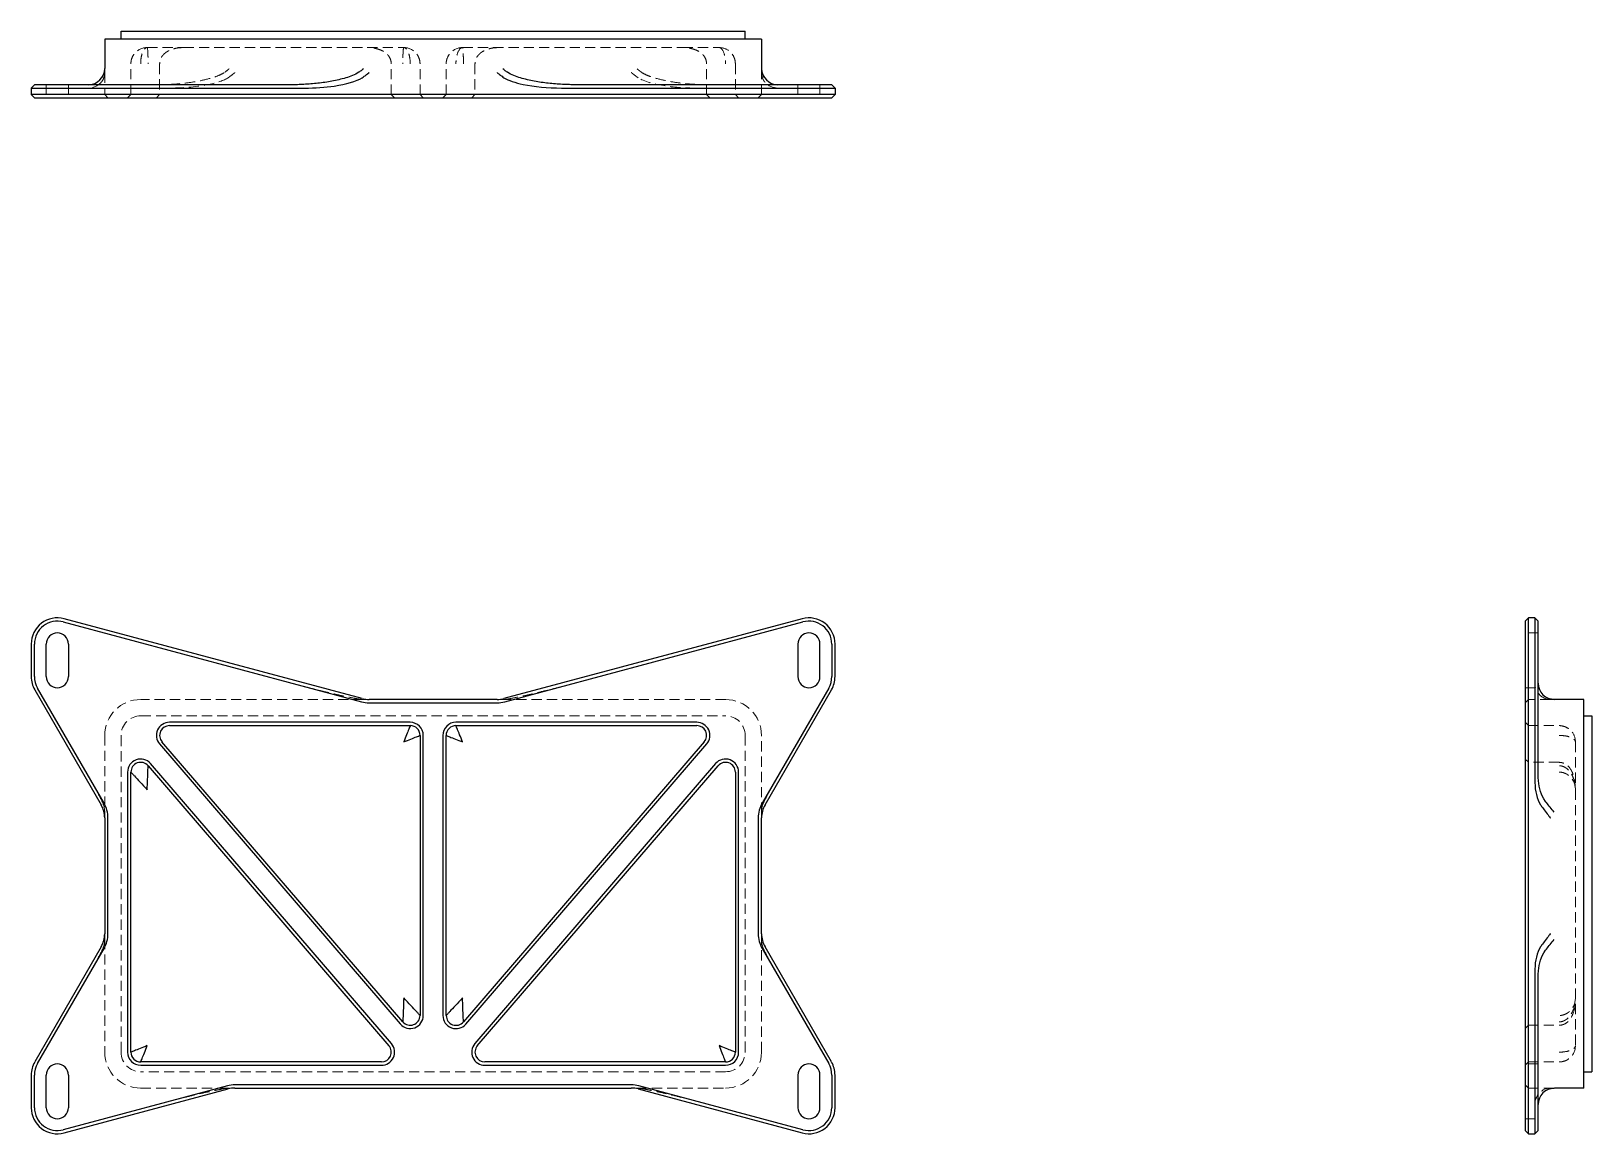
# Model space of a CAD drawing. Header units: millimetres. Extents: x 33 to 227, y 25 to 162.
import ezdxf

# ---------------------------------------------------------------- set-up
doc = ezdxf.new("R2010")
doc.units = ezdxf.units.MM
doc.linetypes.add('HIDDEN', pattern=[1.905, 1.27, -0.635])

msp = doc.modelspace()

# ---------------------------------------------------------------- linework, layer by layer
at = {"color": 7, "linetype": 'Continuous', "lineweight": 25}
for p, q in [((42.15, 161.17), (42.15, 157.51)), ((46.62, 161.17), (42.15, 161.17)), ((44.18, 161.17), (44.18, 162.15)), ((44.18, 162.15), (46.62, 162.15)), ((46.62, 162.15), (119.38, 162.15)), ((119.38, 161.17), (46.62, 161.17)), ((119.38, 162.15), (121.82, 162.15)), ((123.85, 161.17), (119.38, 161.17)), ((121.82, 161.17), (121.82, 162.15)), ((123.85, 161.17), (123.85, 157.51)), ((33, 155.07), (33.41, 155.48)), ((36.99, 155.48), (33.41, 155.48)), ((65.45, 155.48), (36.99, 155.48)), ((129.01, 155.48), (100.55, 155.48)), ((132.59, 155.48), (129.01, 155.48)), ((132.59, 155.48), (133, 155.07)), ((33, 155.07), (33, 154.26)), ((33, 155.07), (37.09, 155.07)), ((37.09, 154.26), (33, 154.26)), ((33, 154.26), (33.41, 153.85)), ((33.41, 153.85), (36.99, 153.85)), ((36.99, 153.85), (74.09, 153.85)), ((37.09, 155.07), (65.56, 155.07)), ((74.19, 154.26), (37.09, 154.26)), ((65.56, 155.07), (67.02, 155.07)), ((74.09, 153.85), (75.04, 153.85)), ((75.04, 154.26), (74.19, 154.26)), ((90.96, 154.26), (75.04, 154.26)), ((75.04, 153.85), (90.96, 153.85)), ((91.81, 154.26), (90.96, 154.26)), ((90.96, 153.85), (91.91, 153.85)), ((128.91, 154.26), (91.81, 154.26)), ((91.91, 153.85), (129.01, 153.85)), ((98.98, 155.07), (100.44, 155.07)), ((100.44, 155.07), (128.91, 155.07)), ((128.91, 155.07), (133, 155.07)), ((133, 154.26), (128.91, 154.26)), ((129.01, 153.85), (132.59, 153.85)), ((133, 154.26), (132.59, 153.85)), ((133, 155.07), (133, 154.26)), ((36.99, 88.61), (74.09, 78.67)), ((74.19, 79.06), (37.09, 89)), ((128.91, 89), (91.81, 79.06)), ((91.91, 78.67), (129.01, 88.61)), ((219.26, 89.11), (218.85, 88.71)), ((218.85, 88.71), (218.85, 85.86)), ((220.07, 89.11), (219.26, 89.11)), ((219.26, 85.86), (219.26, 89.11)), ((220.48, 88.71), (220.07, 89.11)), ((220.07, 89.11), (220.07, 85.86)), ((220.48, 85.86), (220.48, 88.71)), ((33, 85.86), (33, 81.8)), ((33.41, 81.8), (33.41, 85.86)), ((34.87, 81.8), (34.87, 85.86)), ((37.63, 85.86), (37.63, 81.8)), ((128.37, 85.86), (128.37, 81.8)), ((131.13, 81.8), (131.13, 85.86)), ((132.59, 85.86), (132.59, 81.8)), ((133, 81.8), (133, 85.86)), ((218.85, 85.86), (218.85, 81.8)), ((219.26, 81.8), (219.26, 85.86)), ((220.07, 85.86), (220.07, 81.8)), ((220.48, 81.8), (220.48, 85.86)), ((218.85, 81.8), (218.85, 80.37)), ((219.26, 80.17), (219.26, 81.8)), ((220.07, 81.8), (220.07, 80.17)), ((220.48, 80.37), (220.48, 81.8)), ((33.44, 80.17), (41.71, 65.84)), ((42.06, 66.04), (33.79, 80.37)), ((132.21, 80.37), (123.94, 66.04)), ((124.29, 65.84), (132.56, 80.17)), ((218.85, 80.37), (218.85, 66.04)), ((219.26, 65.84), (219.26, 80.17)), ((220.07, 80.17), (220.07, 69.21)), ((220.48, 69.42), (220.48, 80.37)), ((90.96, 78.95), (75.04, 78.95)), ((75.04, 78.54), (90.96, 78.54)), ((226.17, 78.95), (222.51, 78.95)), ((226.17, 74.48), (226.17, 78.95)), ((80.15, 76.11), (50.2, 76.11)), ((115.8, 76.11), (85.84, 76.11)), ((226.17, 76.92), (227.15, 76.92)), ((227.15, 76.92), (227.15, 74.48)), ((50.2, 75.7), (80.15, 75.7)), ((81.37, 74.48), (81.37, 39.62)), ((81.78, 39.62), (81.78, 74.48)), ((84.22, 74.48), (84.22, 39.61)), ((84.63, 39.61), (84.62, 74.48)), ((85.84, 75.7), (115.8, 75.7)), ((226.17, 35.05), (226.17, 74.48)), ((227.15, 74.48), (227.15, 35.05)), ((48.96, 73.42), (78.92, 38.56)), ((79.23, 38.82), (49.27, 73.68)), ((116.73, 73.68), (86.77, 38.82)), ((87.08, 38.55), (117.04, 73.42)), ((44.99, 69.91), (44.99, 35.05)), ((45.4, 35.05), (45.4, 69.91)), ((47.54, 70.71), (77.5, 35.84)), ((77.81, 36.11), (47.85, 70.97)), ((118.15, 70.97), (88.19, 36.11)), ((88.5, 35.84), (118.46, 70.71)), ((120.6, 69.91), (120.6, 35.05)), ((121.01, 35.05), (121.01, 69.91)), ((220.07, 69.21), (220.07, 68.6)), ((218.85, 66.04), (218.85, 64.21)), ((42.15, 64.21), (42.15, 49.79)), ((42.55, 49.79), (42.55, 64.21)), ((123.45, 64.21), (123.45, 49.79)), ((123.85, 49.79), (123.85, 64.21)), ((218.85, 64.21), (218.85, 49.79)), ((219.26, 64.21), (219.26, 65.84)), ((219.26, 49.79), (219.26, 64.21)), ((218.85, 49.79), (218.85, 47.96)), ((219.26, 48.16), (219.26, 49.79)), ((41.71, 48.16), (33.44, 33.83)), ((33.79, 33.63), (42.06, 47.96)), ((123.94, 47.96), (132.21, 33.63)), ((132.56, 33.83), (124.29, 48.16)), ((218.85, 47.96), (218.85, 33.63)), ((219.26, 33.83), (219.26, 48.16)), ((220.07, 45.4), (220.07, 44.79)), ((220.07, 44.79), (220.07, 33.83)), ((220.48, 33.63), (220.48, 44.58)), ((226.17, 30.58), (226.17, 35.05)), ((227.15, 35.05), (227.15, 32.61)), ((76.57, 33.83), (46.62, 33.83)), ((46.62, 33.42), (76.57, 33.42)), ((119.38, 33.83), (89.43, 33.83)), ((89.43, 33.42), (119.38, 33.42)), ((218.85, 33.63), (218.85, 32.2)), ((219.26, 32.2), (219.26, 33.83)), ((220.07, 33.83), (220.07, 32.2)), ((220.48, 32.2), (220.48, 33.63)), ((33, 32.2), (33, 28.14)), ((33.41, 28.14), (33.41, 32.2)), ((34.87, 28.14), (34.87, 32.2)), ((37.63, 32.2), (37.63, 28.14)), ((128.37, 32.2), (128.37, 28.14)), ((131.13, 28.14), (131.13, 32.2)), ((132.59, 32.2), (132.59, 28.14)), ((133, 28.14), (133, 32.2)), ((218.85, 32.2), (218.85, 28.14)), ((219.26, 28.14), (219.26, 32.2)), ((220.07, 32.2), (220.07, 28.14)), ((220.48, 28.14), (220.48, 32.2)), ((226.17, 32.61), (227.15, 32.61)), ((57.4, 30.86), (36.99, 25.39)), ((37.09, 25), (57.51, 30.47)), ((107.65, 30.98), (58.35, 30.98)), ((58.35, 30.58), (107.65, 30.58)), ((108.49, 30.47), (128.91, 25)), ((129.01, 25.39), (108.6, 30.86)), ((226.17, 30.58), (222.51, 30.58)), ((218.85, 28.14), (218.85, 25.29)), ((219.26, 24.89), (219.26, 28.14)), ((220.07, 28.14), (220.07, 24.89)), ((220.48, 25.29), (220.48, 28.14)), ((218.85, 25.29), (219.26, 24.89)), ((220.07, 24.89), (220.48, 25.29)), ((219.26, 24.89), (220.07, 24.89))]:
    msp.add_line(p, q, dxfattribs=at)
at = {"color": 7, "linetype": 'HIDDEN', "lineweight": 18}
for p, q in [((47.43, 160.11), (51.97, 160.11)), ((51.97, 160.11), (79.34, 160.11)), ((79.34, 160.11), (79.34, 160.11)), ((86.66, 160.11), (114.03, 160.11)), ((86.66, 160.11), (86.66, 160.11)), ((114.03, 160.11), (118.57, 160.11)), ((42.15, 157.51), (42.15, 156.99)), ((45.4, 154.26), (45.4, 158.08)), ((48.98, 158.08), (48.98, 154.26)), ((77.79, 154.26), (77.79, 158.08)), ((81.37, 154.26), (81.37, 158.08)), ((84.62, 154.26), (84.62, 158.08)), ((88.21, 158.08), (88.21, 154.26)), ((117.02, 154.26), (117.02, 158.08)), ((120.6, 158.08), (120.6, 154.26)), ((123.85, 156.99), (123.85, 157.51)), ((34.87, 155.48), (34.87, 153.85)), ((37.63, 155.48), (37.63, 153.85)), ((42.15, 156.99), (42.15, 154.26)), ((123.85, 154.26), (123.85, 156.99)), ((128.37, 155.48), (128.37, 153.85)), ((131.13, 155.48), (131.13, 153.85)), ((42.15, 154.26), (42.55, 153.85)), ((45.4, 154.26), (44.99, 153.85)), ((48.98, 154.26), (48.57, 153.85)), ((78.2, 153.85), (77.79, 154.26)), ((81.37, 154.26), (81.78, 153.85)), ((84.62, 154.26), (84.22, 153.85)), ((88.21, 154.26), (87.8, 153.85)), ((117.43, 153.85), (117.02, 154.26)), ((120.6, 154.26), (121.01, 153.85)), ((123.85, 154.26), (123.45, 153.85)), ((220.48, 87.24), (218.85, 87.24)), ((218.85, 80.41), (220.48, 80.41)), ((74.38, 78.95), (46.62, 78.95)), ((75.04, 78.95), (74.38, 78.95)), ((91.62, 78.95), (90.96, 78.95)), ((119.38, 78.95), (91.62, 78.95)), ((219.26, 78.95), (218.85, 78.54)), ((221.99, 78.95), (219.26, 78.95)), ((222.51, 78.95), (221.99, 78.95)), ((46.62, 76.92), (119.38, 76.92)), ((219.26, 75.7), (218.85, 76.11)), ((42.15, 74.48), (42.15, 64.87)), ((44.18, 35.05), (44.18, 74.48)), ((121.82, 74.48), (121.82, 35.05)), ((123.85, 64.87), (123.85, 74.48)), ((219.26, 75.7), (223.08, 75.7)), ((225.11, 73.67), (225.11, 67.72)), ((219.26, 71.13), (218.85, 71.54)), ((223.08, 71.13), (219.26, 71.13)), ((225.11, 67.72), (225.11, 35.86)), ((42.15, 64.87), (42.15, 64.21)), ((123.85, 64.21), (123.85, 64.87)), ((42.15, 49.79), (42.15, 49.13)), ((42.15, 49.13), (42.15, 35.05)), ((123.85, 49.13), (123.85, 49.79)), ((123.85, 35.05), (123.85, 49.13)), ((218.85, 37.99), (219.26, 38.4)), ((218.85, 37.99), (219.26, 38.4)), ((219.26, 38.4), (223.08, 38.4)), ((219.26, 38.4), (223.08, 38.4)), ((218.85, 33.42), (219.26, 33.83)), ((220.48, 33.59), (218.85, 33.59)), ((219.26, 33.83), (223.08, 33.83)), ((119.38, 32.61), (46.62, 32.61)), ((46.62, 30.58), (57.69, 30.58)), ((57.69, 30.58), (58.35, 30.58)), ((107.65, 30.58), (108.31, 30.58)), ((108.31, 30.58), (119.38, 30.58)), ((219.26, 30.58), (218.85, 30.98)), ((219.26, 30.58), (221.99, 30.58)), ((221.99, 30.58), (222.51, 30.58)), ((218.85, 26.76), (220.48, 26.76))]:
    msp.add_line(p, q, dxfattribs=at)
at = {"color": 7, "linetype": 'Continuous', "lineweight": 25}
for centre, radius, start, end in [((40.11, 157.51), 2.03, 270, 0), ((125.89, 157.51), 2.03, 180, 270), ((36.25, 85.86), 3.25, 75, 180), ((36.25, 85.86), 2.85, 75, 180), ((129.75, 85.86), 3.25, 0, 105), ((129.75, 85.86), 2.85, 0, 105), ((36.25, 85.86), 1.38, 0, 180), ((129.75, 85.86), 1.38, 0, 180), ((36.25, 81.8), 3.25, 180, 210), ((36.25, 81.8), 2.85, 180, 210), ((36.25, 81.8), 1.38, 180, 0), ((129.75, 81.8), 1.38, 180, 0), ((129.75, 81.8), 2.85, 330, 0), ((129.75, 81.8), 3.25, 330, 0), ((222.51, 80.98), 2.03, 180, 270), ((75.04, 82.2), 3.66, 255, 270), ((75.04, 82.2), 3.25, 255, 270), ((90.96, 82.2), 3.25, 270, 285), ((90.96, 82.2), 3.66, 270, 285), ((50.2, 74.48), 1.63, 90, 220.6699), ((80.15, 74.48), 1.63, 0.003, 90), ((85.84, 74.48), 1.63, 90, 180.003), ((115.8, 74.48), 1.63, 319.3301, 90), ((50.2, 74.48), 1.22, 90, 220.6699), ((80.15, 74.48), 1.22, 0.003, 90), ((85.84, 74.48), 1.22, 90, 180.003), ((115.8, 74.48), 1.22, 319.3301, 90), ((46.62, 69.91), 1.63, 40.6699, 180), ((46.62, 69.91), 1.22, 40.6699, 180), ((119.38, 69.91), 1.63, 0, 139.3301), ((119.38, 69.91), 1.22, 0, 139.3301), ((38.89, 64.21), 3.66, 0, 30), ((127.11, 64.21), 3.66, 150, 180), ((38.89, 64.21), 3.25, 0, 30), ((127.11, 64.21), 3.25, 150, 180), ((38.89, 49.79), 3.25, 330, 0), ((38.89, 49.79), 3.66, 330, 0), ((127.11, 49.79), 3.66, 180, 210), ((127.11, 49.79), 3.25, 180, 210), ((80.15, 39.62), 1.63, 220.6699, 0.003), ((80.15, 39.62), 1.22, 220.6699, 0.003), ((85.85, 39.61), 1.63, 180.003, 319.3301), ((85.85, 39.61), 1.22, 180.003, 319.3301), ((46.62, 35.05), 1.63, 180, 270), ((46.62, 35.05), 1.22, 180, 270), ((76.57, 35.05), 1.63, 270, 40.6699), ((76.57, 35.05), 1.22, 270, 40.6699), ((89.43, 35.05), 1.63, 139.3301, 270), ((89.43, 35.05), 1.22, 139.3301, 270), ((119.38, 35.05), 1.22, 270, 0), ((119.38, 35.05), 1.63, 270, 0), ((36.25, 32.2), 3.25, 150, 180), ((36.25, 32.2), 2.85, 150, 180), ((36.25, 32.2), 1.38, 0, 180), ((129.75, 32.2), 1.38, 0, 180), ((129.75, 32.2), 2.85, 0, 30), ((129.75, 32.2), 3.25, 0, 30), ((58.35, 27.33), 3.66, 90, 105), ((58.35, 27.33), 3.25, 90, 105), ((107.65, 27.33), 3.66, 75, 90), ((107.65, 27.33), 3.25, 75, 90), ((222.51, 28.54), 2.03, 90, 180), ((36.25, 28.14), 3.25, 180, 285), ((36.25, 28.14), 2.85, 180, 285), ((36.25, 28.14), 1.38, 180, 0), ((129.75, 28.14), 1.38, 180, 0), ((129.75, 28.14), 3.25, 255, 0), ((129.75, 28.14), 2.85, 255, 0)]:
    msp.add_arc(centre, radius, start, end, dxfattribs=at)
at = {"color": 7, "linetype": 'HIDDEN', "lineweight": 18}
for centre, radius, start, end in [((46.62, 74.48), 4.47, 90, 180), ((119.38, 74.48), 4.47, 0, 90), ((46.62, 74.48), 2.44, 90, 180), ((119.38, 74.48), 2.44, 0, 90), ((46.62, 35.05), 4.47, 180, 270), ((46.62, 35.05), 2.44, 180, 270), ((119.38, 35.05), 4.47, 270, 0), ((119.38, 35.05), 2.44, 270, 0)]:
    msp.add_arc(centre, radius, start, end, dxfattribs=at)
for points, knots in [([(45.4, 158.08), (45.4, 158.23), (45.43, 158.54), (45.58, 158.97), (46.07, 159.75), (46.82, 160.11), (47.43, 160.11)], [0, 0, 0, 0, 0.224399, 0.448799, 0.673198, 1.570796, 1.570796, 1.570796, 1.570796]), ([(46.62, 158.08), (46.62, 158.39), (46.66, 158.84), (46.89, 159.75), (47.19, 160.11), (47.43, 160.11)], [0, 0, 0, 0, 0.448799, 0.673198, 1.570796, 1.570796, 1.570796, 1.570796]), ([(47.43, 160.11), (47.46, 160.11), (47.51, 159.75), (47.53, 158.97), (47.54, 158.54), (47.54, 158.23), (47.54, 158.08)], [0, 0, 0, 0, 0.897598, 1.121997, 1.346397, 1.570796, 1.570796, 1.570796, 1.570796]), ([(51.97, 160.11), (51.74, 160.1), (51.33, 160.09), (50.76, 159.97), (50.34, 159.83), (50.05, 159.69), (49.81, 159.54), (49.6, 159.39), (49.39, 159.17), (49.2, 158.92), (49.02, 158.55), (48.99, 158.25), (48.98, 158.08)], [0, 0, 0, 0, 0.182312, 0.327154, 0.436584, 0.512818, 0.562826, 0.644425, 0.704187, 0.780658, 0.878922, 1, 1, 1, 1]), ([(77.79, 158.08), (77.79, 158.19), (77.77, 158.4), (77.67, 158.73), (77.52, 159.01), (77.31, 159.25), (77.08, 159.47), (76.73, 159.7), (76.22, 159.91), (75.55, 160.08), (75.07, 160.1), (74.8, 160.11)], [0, 0, 0, 0, 0.080446, 0.149268, 0.249957, 0.311721, 0.382413, 0.485466, 0.619995, 0.790877, 1, 1, 1, 1]), ([(79.34, 160.11), (79.31, 160.11), (79.27, 159.75), (79.24, 158.97), (79.23, 158.54), (79.23, 158.23), (79.23, 158.08)], [0, 0, 0, 0, 0.897598, 1.121997, 1.346397, 1.570796, 1.570796, 1.570796, 1.570796]), ([(80.15, 158.08), (80.15, 158.39), (80.11, 158.84), (79.88, 159.75), (79.58, 160.11), (79.34, 160.11)], [0, 0, 0, 0, 0.448799, 0.673198, 1.570796, 1.570796, 1.570796, 1.570796]), ([(79.34, 160.11), (79.95, 160.11), (80.7, 159.75), (81.27, 158.84), (81.37, 158.39), (81.37, 158.08)], [0, 0, 0, 0, 0.897598, 1.121997, 1.570796, 1.570796, 1.570796, 1.570796]), ([(81.37, 158.08), (81.37, 158.23), (81.34, 158.54), (81.19, 158.97), (80.7, 159.75), (79.95, 160.11), (79.34, 160.11)], [0, 0, 0, 0, 0.224399, 0.448799, 0.673198, 1.570796, 1.570796, 1.570796, 1.570796]), ([(84.62, 158.08), (84.62, 158.23), (84.68, 158.69), (85.15, 159.68), (86.05, 160.11), (86.66, 160.11)], [0, 0, 0, 0, 0.224399, 0.673198, 1.570796, 1.570796, 1.570796, 1.570796]), ([(86.66, 160.11), (86.41, 160.11), (86.05, 159.68), (85.86, 158.69), (85.84, 158.23), (85.84, 158.08)], [0, 0, 0, 0, 0.897598, 1.346397, 1.570796, 1.570796, 1.570796, 1.570796]), ([(86.77, 158.08), (86.77, 158.23), (86.77, 158.54), (86.76, 158.97), (86.73, 159.75), (86.69, 160.11), (86.66, 160.11)], [0, 0, 0, 0, 0.224399, 0.448799, 0.673198, 1.570796, 1.570796, 1.570796, 1.570796]), ([(91.2, 160.11), (90.96, 160.1), (90.55, 160.09), (89.98, 159.97), (89.56, 159.82), (89.27, 159.68), (89.03, 159.54), (88.82, 159.38), (88.62, 159.17), (88.43, 158.92), (88.25, 158.55), (88.22, 158.25), (88.21, 158.08)], [0, 0, 0, 0, 0.18411, 0.329907, 0.439584, 0.515351, 0.564237, 0.644946, 0.704415, 0.780691, 0.878868, 1, 1, 1, 1]), ([(117.02, 158.08), (117.01, 158.19), (117, 158.4), (116.9, 158.73), (116.74, 159.01), (116.54, 159.25), (116.3, 159.47), (115.95, 159.7), (115.44, 159.91), (114.78, 160.08), (114.3, 160.1), (114.03, 160.11)], [0, 0, 0, 0, 0.080436, 0.149243, 0.249926, 0.311715, 0.382447, 0.48553, 0.620063, 0.790905, 1, 1, 1, 1]), ([(118.57, 160.11), (119.03, 160.11), (119.78, 159.85), (120.37, 159.11), (120.57, 158.54), (120.6, 158.23), (120.6, 158.08)], [0, 0, 0, 0, 0.673198, 1.121997, 1.346397, 1.570796, 1.570796, 1.570796, 1.570796]), ([(118.57, 160.11), (118.81, 160.11), (119.17, 159.68), (119.36, 158.69), (119.38, 158.23), (119.38, 158.08)], [0, 0, 0, 0, 0.897598, 1.346397, 1.570796, 1.570796, 1.570796, 1.570796]), ([(42.14, 156.82), (42.13, 156.66), (42.09, 156.5), (41.98, 156.2), (41.91, 156.05), (41.81, 155.91)], [0, 0, 0, 0, 0.5, 0.5, 1, 1, 1, 1]), ([(42.15, 156.99), (42.15, 156.99), (42.15, 156.99), (42.15, 156.93), (42.14, 156.84), (42.14, 156.82)], [0, 0, 0, 0, 0.142857, 0.214286, 1, 1, 1, 1]), ([(48.76, 155.48), (48.96, 155.48), (49.15, 155.48), (49.34, 155.49), (49.49, 155.49), (49.64, 155.49), (49.79, 155.5), (49.93, 155.5), (50.08, 155.51), (50.23, 155.52)], [0, 0, 0, 0, 0.00060115, 0.00060115, 0.00060115, 0.001059368, 0.001059368, 0.001059368, 0.001517691, 0.001517691, 0.001517691, 0.001517691]), ([(50.23, 155.52), (50.81, 155.55), (51.4, 155.6), (52.56, 155.73), (53.15, 155.81), (54.3, 156.03), (54.88, 156.16), (55.73, 156.41), (56.01, 156.51), (56.55, 156.73), (56.82, 156.86), (57.08, 157.03)], [0, 0, 0, 0, 0.25, 0.25, 0.5, 0.5, 0.75, 0.75, 0.875, 0.875, 1, 1, 1, 1]), ([(57.51, 156.36), (56.94, 156.01), (55.01, 155.35), (52.04, 155.07), (50.33, 155.07)], [0.405836, 0.405836, 0.405836, 0.405836, 0.905105, 1.570796, 1.570796, 1.570796, 1.570796]), ([(58.35, 156.99), (58.34, 156.99), (58.34, 156.99), (58.27, 156.93), (58.15, 156.84), (58.13, 156.82)], [0, 0, 0, 0, 0.142857, 0.214286, 1, 1, 1, 1]), ([(107.87, 156.82), (107.85, 156.84), (107.73, 156.93), (107.66, 156.99), (107.66, 156.99), (107.65, 156.99)], [0, 0, 0, 0, 0.785714, 0.857143, 1, 1, 1, 1]), ([(115.67, 155.07), (114.39, 155.07), (111.4, 155.28), (109.25, 155.89), (108.49, 156.36)], [-1.570796, -1.570796, -1.570796, -1.570796, -1.071527, -0.405836, -0.405836, -0.405836, -0.405836]), ([(108.92, 157.03), (109.18, 156.86), (109.44, 156.73), (109.99, 156.5), (110.27, 156.41), (111.12, 156.16), (111.7, 156.03), (112.86, 155.81), (113.44, 155.73), (114.6, 155.6), (115.19, 155.55), (115.77, 155.52)], [0, 0, 0, 0, 0.125, 0.125, 0.25, 0.25, 0.5, 0.5, 0.75, 0.75, 1, 1, 1, 1]), ([(115.77, 155.52), (115.96, 155.51), (116.16, 155.5), (116.35, 155.49), (116.5, 155.49), (116.65, 155.49), (116.79, 155.48), (116.94, 155.48), (117.09, 155.48), (117.24, 155.48)], [0, 0, 0, 0, 0.00060115, 0.00060115, 0.00060115, 0.001059368, 0.001059368, 0.001059368, 0.001517691, 0.001517691, 0.001517691, 0.001517691]), ([(123.86, 156.82), (123.86, 156.84), (123.85, 156.93), (123.85, 156.99), (123.85, 156.99), (123.85, 156.99)], [0, 0, 0, 0, 0.785714, 0.857143, 1, 1, 1, 1]), ([(124.19, 155.91), (124.09, 156.05), (124.01, 156.2), (123.91, 156.51), (123.87, 156.66), (123.86, 156.82)], [0, 0, 0, 0, 0.5, 0.5, 1, 1, 1, 1]), ([(73.76, 79.01), (73.51, 79.05), (73.25, 79.1), (72.7, 79.21), (72.42, 79.27), (71.56, 79.45), (70.99, 79.58), (69.83, 79.85), (69.25, 80), (68.08, 80.29), (67.5, 80.44), (66.92, 80.59)], [0, 0, 0, 0, 0.125, 0.125, 0.25, 0.25, 0.5, 0.5, 0.75, 0.75, 1, 1, 1, 1]), ([(99.08, 80.59), (98.5, 80.44), (97.91, 80.29), (96.75, 80), (96.17, 79.86), (95.01, 79.58), (94.43, 79.45), (93.59, 79.27), (93.31, 79.21), (92.76, 79.1), (92.49, 79.05), (92.24, 79.01)], [0, 0, 0, 0, 0.25, 0.25, 0.5, 0.5, 0.75, 0.75, 0.875, 0.875, 1, 1, 1, 1]), ([(221.36, 79.06), (221.01, 79.21), (220.35, 79.73), (220.07, 80.53), (220.07, 80.98)], [0.405836, 0.405836, 0.405836, 0.405836, 0.905105, 1.570796, 1.570796, 1.570796, 1.570796]), ([(221.99, 78.95), (221.99, 78.95), (221.99, 78.95), (221.93, 78.95), (221.84, 78.96), (221.82, 78.96)], [0, 0, 0, 0, 0.142857, 0.214286, 1, 1, 1, 1]), ([(223.08, 75.7), (223.23, 75.7), (223.54, 75.66), (224.11, 75.46), (224.85, 74.88), (225.11, 74.12), (225.11, 73.67)], [0, 0, 0, 0, 0.224399, 0.448799, 0.897598, 1.570796, 1.570796, 1.570796, 1.570796]), ([(223.08, 74.48), (223.23, 74.48), (223.69, 74.46), (224.68, 74.27), (225.11, 73.91), (225.11, 73.67)], [0, 0, 0, 0, 0.224399, 0.673198, 1.570796, 1.570796, 1.570796, 1.570796]), ([(225.11, 67.72), (225.09, 68.12), (225.06, 68.85), (224.81, 69.75), (224.48, 70.34), (224.15, 70.75), (223.76, 70.99), (223.38, 71.11), (223.18, 71.13), (223.08, 71.13)], [0, 0, 0, 0, 0.282007, 0.518877, 0.627937, 0.73989, 0.864938, 0.932493, 1, 1, 1, 1]), ([(225.05, 68.47), (225.01, 68.65), (224.93, 69.01), (224.74, 69.46), (224.55, 69.8), (224.37, 70.04), (224.15, 70.27), (223.86, 70.5), (223.48, 70.67), (223.21, 70.7), (223.08, 70.71)], [0, 0, 0, 0, 0.179882, 0.335537, 0.457896, 0.537788, 0.61349, 0.753367, 0.880844, 1, 1, 1, 1]), ([(223.08, 69.91), (223.23, 69.91), (223.54, 69.88), (223.97, 69.71), (224.75, 69.19), (225.11, 68.38), (225.11, 67.72)], [0, 0, 0, 0, 0.224399, 0.448799, 0.673198, 1.570796, 1.570796, 1.570796, 1.570796]), ([(40.46, 68.81), (40.71, 68.37), (40.95, 67.93), (41.4, 67.07), (41.62, 66.66), (41.8, 66.27)], [0, 0, 0, 0, 0.5, 0.5, 1, 1, 1, 1]), ([(124.2, 66.27), (124.38, 66.66), (124.6, 67.07), (125.05, 67.93), (125.29, 68.37), (125.54, 68.81)], [0, 0, 0, 0, 0.5, 0.5, 1, 1, 1, 1]), ([(41.8, 47.73), (41.62, 47.34), (41.4, 46.93), (40.95, 46.07), (40.71, 45.63), (40.46, 45.19)], [0, 0, 0, 0, 0.5, 0.5, 1, 1, 1, 1]), ([(125.54, 45.19), (125.29, 45.63), (125.05, 46.07), (124.6, 46.93), (124.38, 47.34), (124.2, 47.73)], [0, 0, 0, 0, 0.5, 0.5, 1, 1, 1, 1]), ([(223.08, 38.82), (223.23, 38.82), (223.54, 38.87), (223.97, 39.09), (224.75, 39.81), (225.11, 40.91), (225.11, 41.81)], [0, 0, 0, 0, 0.224399, 0.448799, 0.673198, 1.570796, 1.570796, 1.570796, 1.570796]), ([(225.11, 41.81), (225.11, 41.15), (224.75, 40.34), (223.97, 39.82), (223.54, 39.65), (223.23, 39.61), (223.08, 39.61)], [0, 0, 0, 0, 0.897598, 1.121997, 1.346397, 1.570796, 1.570796, 1.570796, 1.570796]), ([(223.08, 38.4), (223.18, 38.4), (223.38, 38.41), (223.76, 38.54), (224.15, 38.78), (224.48, 39.18), (224.81, 39.78), (225.02, 40.43), (225.04, 40.93), (225.05, 41.09)], [0, 0, 0, 0, 0.081079, 0.162152, 0.312968, 0.447511, 0.577351, 0.865024, 1, 1, 1, 1]), ([(223.08, 35.05), (223.23, 35.05), (223.69, 35.07), (224.68, 35.26), (225.11, 35.62), (225.11, 35.86)], [0, 0, 0, 0, 0.224399, 0.673198, 1.570796, 1.570796, 1.570796, 1.570796]), ([(225.11, 35.86), (225.11, 35.25), (224.68, 34.35), (223.69, 33.88), (223.23, 33.83), (223.08, 33.83)], [0, 0, 0, 0, 0.897598, 1.346397, 1.570796, 1.570796, 1.570796, 1.570796]), ([(50.23, 28.94), (50.81, 29.09), (51.4, 29.24), (52.56, 29.53), (53.15, 29.67), (54.3, 29.95), (54.88, 30.08), (55.73, 30.26), (56.01, 30.32), (56.55, 30.42), (56.82, 30.48), (57.08, 30.52)], [0, 0, 0, 0, 0.25, 0.25, 0.5, 0.5, 0.75, 0.75, 0.875, 0.875, 1, 1, 1, 1]), ([(108.92, 30.52), (109.18, 30.48), (109.44, 30.42), (109.99, 30.31), (110.27, 30.25), (111.12, 30.07), (111.7, 29.95), (112.86, 29.68), (113.44, 29.53), (114.6, 29.24), (115.19, 29.09), (115.77, 28.94)], [0, 0, 0, 0, 0.125, 0.125, 0.25, 0.25, 0.5, 0.5, 0.75, 0.75, 1, 1, 1, 1]), ([(220.07, 28.54), (220.07, 28.89), (220.28, 29.69), (220.89, 30.26), (221.36, 30.47)], [-1.570796, -1.570796, -1.570796, -1.570796, -1.071527, -0.405836, -0.405836, -0.405836, -0.405836]), ([(221.82, 30.57), (221.84, 30.57), (221.93, 30.58), (221.99, 30.58), (221.99, 30.58), (221.99, 30.58)], [0, 0, 0, 0, 0.785714, 0.857143, 1, 1, 1, 1])]:
    msp.add_open_spline(points, degree=3, knots=knots, dxfattribs=at)
for points in [[(57.25, 157.15), (57.37, 157.26), (57.5, 157.36), (57.63, 157.46)], [(108.37, 157.46), (108.5, 157.36), (108.63, 157.26), (108.75, 157.15)], [(41.71, 155.78), (41.29, 155.32), (40.7, 155.07), (40.11, 155.07)], [(41.81, 155.91), (41.78, 155.87), (41.75, 155.82), (41.71, 155.78)], [(57.08, 157.03), (57.14, 157.07), (57.2, 157.11), (57.25, 157.15)], [(57.74, 156.53), (57.67, 156.47), (57.59, 156.41), (57.51, 156.36)], [(58.13, 156.82), (58, 156.72), (57.87, 156.62), (57.74, 156.53)], [(108.26, 156.53), (108.13, 156.62), (108, 156.72), (107.87, 156.82)], [(108.49, 156.36), (108.41, 156.41), (108.33, 156.47), (108.26, 156.53)], [(108.75, 157.15), (108.8, 157.11), (108.86, 157.07), (108.92, 157.03)], [(124.29, 155.78), (124.25, 155.82), (124.22, 155.87), (124.19, 155.91)], [(125.89, 155.07), (125.3, 155.07), (124.71, 155.32), (124.29, 155.78)], [(73.94, 78.98), (73.89, 78.99), (73.83, 79), (73.76, 79.01)], [(74.32, 78.95), (74.19, 78.95), (74.06, 78.96), (73.94, 78.98)], [(92.06, 78.98), (91.94, 78.96), (91.81, 78.95), (91.68, 78.95)], [(92.24, 79.01), (92.17, 79), (92.11, 78.99), (92.06, 78.98)], [(221.53, 79.01), (221.47, 79.02), (221.41, 79.04), (221.36, 79.06)], [(221.82, 78.96), (221.72, 78.97), (221.62, 78.98), (221.53, 79.01)], [(41.8, 66.27), (41.83, 66.22), (41.85, 66.16), (41.88, 66.12)], [(41.88, 66.12), (42.06, 65.73), (42.14, 65.33), (42.15, 64.93)], [(123.85, 64.93), (123.86, 65.33), (123.94, 65.73), (124.12, 66.12)], [(124.12, 66.12), (124.15, 66.16), (124.17, 66.22), (124.2, 66.27)], [(42.15, 49.07), (42.14, 48.67), (42.06, 48.27), (41.88, 47.88)], [(124.12, 47.88), (123.94, 48.27), (123.86, 48.67), (123.85, 49.07)], [(41.88, 47.88), (41.85, 47.84), (41.83, 47.78), (41.8, 47.73)], [(124.2, 47.73), (124.17, 47.78), (124.15, 47.84), (124.12, 47.88)], [(57.08, 30.52), (57.14, 30.53), (57.2, 30.54), (57.25, 30.55)], [(57.25, 30.55), (57.37, 30.56), (57.5, 30.57), (57.63, 30.58)], [(108.37, 30.58), (108.5, 30.57), (108.63, 30.56), (108.75, 30.55)], [(108.75, 30.55), (108.8, 30.54), (108.86, 30.53), (108.92, 30.52)], [(221.36, 30.47), (221.41, 30.49), (221.47, 30.51), (221.53, 30.52)], [(221.53, 30.52), (221.62, 30.55), (221.72, 30.56), (221.82, 30.57)]]:
    msp.add_open_spline(points, degree=3, dxfattribs=at)
at = {"color": 7, "linetype": 'Continuous', "lineweight": 25}
for points in [[(74.32, 157.46), (74.19, 157.36), (74.06, 157.26), (73.94, 157.15)], [(92.06, 157.15), (91.94, 157.26), (91.81, 157.36), (91.68, 157.46)], [(41.88, 156.5), (41.85, 156.46), (41.83, 156.42), (41.8, 156.38)], [(73.94, 157.15), (73.89, 157.11), (73.83, 157.07), (73.76, 157.03)], [(74.19, 156.36), (74.28, 156.41), (74.36, 156.47), (74.43, 156.53)], [(74.43, 156.53), (74.56, 156.62), (74.69, 156.72), (74.82, 156.82)], [(91.18, 156.82), (91.31, 156.72), (91.44, 156.62), (91.57, 156.53)], [(91.57, 156.53), (91.64, 156.47), (91.72, 156.41), (91.81, 156.36)], [(92.24, 157.03), (92.17, 157.07), (92.11, 157.11), (92.06, 157.15)], [(124.2, 156.38), (124.17, 156.42), (124.15, 156.46), (124.12, 156.5)], [(222.15, 78.98), (222.11, 78.99), (222.07, 79), (222.03, 79.01)], [(222.46, 78.95), (222.36, 78.95), (222.26, 78.96), (222.15, 78.98)], [(220.07, 68.6), (220.07, 67.58), (220.32, 66.57), (220.78, 65.84)], [(220.51, 68.81), (220.49, 69.01), (220.48, 69.21), (220.48, 69.42)], [(221.5, 66.12), (221.46, 66.16), (221.42, 66.22), (221.38, 66.27)], [(222.46, 64.93), (222.14, 65.33), (221.81, 65.73), (221.5, 66.12)], [(220.78, 65.84), (220.82, 65.77), (220.87, 65.71), (220.91, 65.65)], [(221.5, 47.88), (221.81, 48.27), (222.14, 48.67), (222.46, 49.07)], [(220.78, 48.16), (220.32, 47.43), (220.07, 46.42), (220.07, 45.4)], [(220.91, 48.35), (220.87, 48.29), (220.82, 48.23), (220.78, 48.16)], [(221.38, 47.73), (221.42, 47.78), (221.46, 47.84), (221.5, 47.88)], [(220.48, 44.58), (220.48, 44.79), (220.49, 44.99), (220.51, 45.19)], [(222.03, 30.52), (222.07, 30.53), (222.11, 30.54), (222.15, 30.55)], [(222.15, 30.55), (222.26, 30.56), (222.36, 30.57), (222.46, 30.58)]]:
    msp.add_open_spline(points, degree=3, dxfattribs=at)
for points, knots in [([(66.92, 155.52), (66.72, 155.51), (66.53, 155.5), (66.34, 155.49), (66.19, 155.49), (66.04, 155.49), (65.89, 155.48), (65.75, 155.48), (65.6, 155.48), (65.45, 155.48)], [0, 0, 0, 0, 0.00060115, 0.00060115, 0.00060115, 0.001059368, 0.001059368, 0.001059368, 0.001517691, 0.001517691, 0.001517691, 0.001517691]), ([(73.76, 157.03), (73.51, 156.86), (73.25, 156.73), (72.7, 156.5), (72.42, 156.41), (71.56, 156.16), (70.99, 156.03), (69.83, 155.81), (69.25, 155.73), (68.08, 155.6), (67.5, 155.55), (66.92, 155.52)], [0, 0, 0, 0, 0.125, 0.125, 0.25, 0.25, 0.5, 0.5, 0.75, 0.75, 1, 1, 1, 1]), ([(67.02, 155.07), (68.3, 155.07), (71.29, 155.28), (73.44, 155.89), (74.19, 156.36)], [-1.570796, -1.570796, -1.570796, -1.570796, -1.071527, -0.405836, -0.405836, -0.405836, -0.405836]), ([(74.82, 156.82), (74.84, 156.84), (74.95, 156.93), (75.03, 156.99), (75.03, 156.99), (75.04, 156.99)], [0, 0, 0, 0, 0.785714, 0.857143, 1, 1, 1, 1]), ([(90.96, 156.99), (90.97, 156.99), (90.97, 156.99), (91.05, 156.93), (91.16, 156.84), (91.18, 156.82)], [0, 0, 0, 0, 0.142857, 0.214286, 1, 1, 1, 1]), ([(91.81, 156.36), (92.37, 156.01), (94.3, 155.35), (97.27, 155.07), (98.98, 155.07)], [0.405836, 0.405836, 0.405836, 0.405836, 0.905105, 1.570796, 1.570796, 1.570796, 1.570796]), ([(99.08, 155.52), (98.5, 155.55), (97.91, 155.6), (96.75, 155.73), (96.17, 155.81), (95.01, 156.03), (94.43, 156.16), (93.59, 156.41), (93.31, 156.51), (92.76, 156.73), (92.49, 156.86), (92.24, 157.03)], [0, 0, 0, 0, 0.25, 0.25, 0.5, 0.5, 0.75, 0.75, 0.875, 0.875, 1, 1, 1, 1]), ([(100.55, 155.48), (100.36, 155.48), (100.16, 155.48), (99.97, 155.49), (99.82, 155.49), (99.67, 155.49), (99.53, 155.5), (99.38, 155.5), (99.23, 155.51), (99.08, 155.52)], [0, 0, 0, 0, 0.00060115, 0.00060115, 0.00060115, 0.001059368, 0.001059368, 0.001059368, 0.001517691, 0.001517691, 0.001517691, 0.001517691]), ([(80.15, 75.7), (80.15, 75.7), (80.11, 75.59), (79.88, 75.03), (79.58, 74.27), (79.34, 73.67)], [0, 0, 0, 0, 0.448799, 0.673198, 1.570796, 1.570796, 1.570796, 1.570796]), ([(79.34, 73.67), (79.95, 73.91), (80.7, 74.21), (81.27, 74.44), (81.37, 74.48), (81.37, 74.48)], [0, 0, 0, 0, 0.897598, 1.121997, 1.570796, 1.570796, 1.570796, 1.570796]), ([(84.62, 74.48), (84.62, 74.48), (84.68, 74.46), (85.15, 74.27), (86.05, 73.91), (86.66, 73.67)], [0, 0, 0, 0, 0.224399, 0.673198, 1.570796, 1.570796, 1.570796, 1.570796]), ([(86.66, 73.67), (86.41, 74.27), (86.05, 75.18), (85.86, 75.65), (85.84, 75.7), (85.84, 75.7)], [0, 0, 0, 0, 0.897598, 1.346397, 1.570796, 1.570796, 1.570796, 1.570796]), ([(45.4, 69.91), (45.4, 69.91), (45.43, 69.88), (45.58, 69.71), (46.07, 69.19), (46.82, 68.38), (47.43, 67.72)], [0, 0, 0, 0, 0.224399, 0.448799, 0.673198, 1.570796, 1.570796, 1.570796, 1.570796]), ([(47.43, 67.72), (47.46, 68.61), (47.51, 69.72), (47.53, 70.43), (47.54, 70.66), (47.54, 70.71), (47.54, 70.71)], [0, 0, 0, 0, 0.897598, 1.121997, 1.346397, 1.570796, 1.570796, 1.570796, 1.570796]), ([(221.38, 66.27), (221.11, 66.66), (220.92, 67.07), (220.64, 67.93), (220.55, 68.37), (220.51, 68.81)], [0, 0, 0, 0, 0.5, 0.5, 1, 1, 1, 1]), ([(220.91, 65.65), (221.05, 65.45), (221.2, 65.25), (221.51, 64.84), (221.66, 64.63), (221.82, 64.43)], [0, 0, 0, 0, 0.5, 0.5, 1, 1, 1, 1]), ([(221.82, 64.43), (221.84, 64.41), (221.93, 64.29), (221.99, 64.22), (221.99, 64.22), (221.99, 64.21)], [0, 0, 0, 0, 0.785714, 0.857143, 1, 1, 1, 1]), ([(221.82, 49.57), (221.66, 49.37), (221.5, 49.16), (221.2, 48.75), (221.05, 48.55), (220.91, 48.35)], [0, 0, 0, 0, 0.5, 0.5, 1, 1, 1, 1]), ([(221.99, 49.79), (221.99, 49.78), (221.99, 49.78), (221.93, 49.71), (221.84, 49.59), (221.82, 49.57)], [0, 0, 0, 0, 0.142857, 0.214286, 1, 1, 1, 1]), ([(220.51, 45.19), (220.55, 45.63), (220.64, 46.07), (220.92, 46.93), (221.11, 47.34), (221.38, 47.73)], [0, 0, 0, 0, 0.5, 0.5, 1, 1, 1, 1]), ([(79.34, 41.81), (79.31, 40.91), (79.27, 39.81), (79.24, 39.09), (79.23, 38.87), (79.23, 38.82), (79.23, 38.82)], [0, 0, 0, 0, 0.897598, 1.121997, 1.346397, 1.570796, 1.570796, 1.570796, 1.570796]), ([(81.37, 39.62), (81.37, 39.62), (81.34, 39.65), (81.19, 39.82), (80.7, 40.34), (79.95, 41.15), (79.34, 41.81)], [0, 0, 0, 0, 0.224399, 0.448799, 0.673198, 1.570796, 1.570796, 1.570796, 1.570796]), ([(86.66, 41.81), (86.05, 41.15), (85.3, 40.34), (84.81, 39.82), (84.66, 39.65), (84.63, 39.61), (84.63, 39.61)], [0, 0, 0, 0, 0.897598, 1.121997, 1.346397, 1.570796, 1.570796, 1.570796, 1.570796]), ([(86.77, 38.82), (86.77, 38.82), (86.77, 38.87), (86.76, 39.09), (86.73, 39.81), (86.69, 40.91), (86.66, 41.81)], [0, 0, 0, 0, 0.224399, 0.448799, 0.673198, 1.570796, 1.570796, 1.570796, 1.570796]), ([(47.43, 35.86), (46.82, 35.62), (46.07, 35.32), (45.5, 35.09), (45.4, 35.05), (45.4, 35.05)], [0, 0, 0, 0, 0.897598, 1.121997, 1.570796, 1.570796, 1.570796, 1.570796]), ([(46.62, 33.83), (46.62, 33.83), (46.66, 33.93), (46.89, 34.5), (47.19, 35.25), (47.43, 35.86)], [0, 0, 0, 0, 0.448799, 0.673198, 1.570796, 1.570796, 1.570796, 1.570796]), ([(120.6, 35.05), (120.6, 35.05), (120.55, 35.07), (120.08, 35.26), (119.18, 35.62), (118.57, 35.86)], [0, 0, 0, 0, 0.224399, 0.673198, 1.570796, 1.570796, 1.570796, 1.570796]), ([(118.57, 35.86), (118.81, 35.25), (119.17, 34.35), (119.36, 33.88), (119.38, 33.83), (119.38, 33.83)], [0, 0, 0, 0, 0.897598, 1.346397, 1.570796, 1.570796, 1.570796, 1.570796])]:
    msp.add_open_spline(points, degree=3, knots=knots, dxfattribs=at)

doc.saveas('drawing.dxf')
